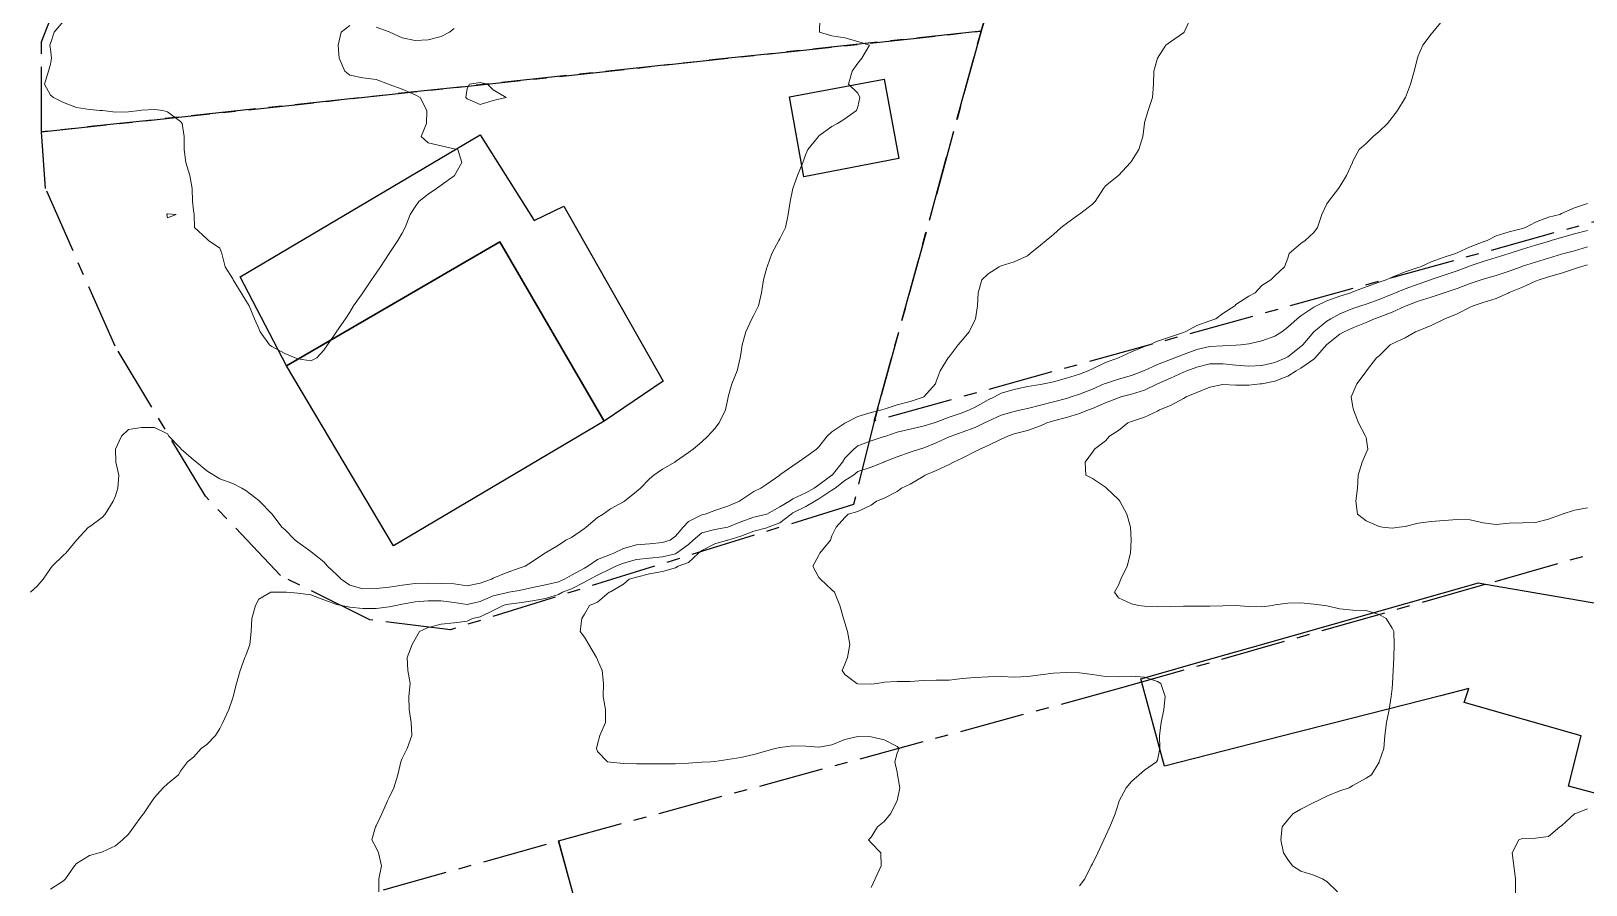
# Model space of a CAD drawing. Header units: centimetres. Extents: x 0 to 642158, y -847 to 649707.
# Drawn here: x 617776 to 617835.7, y 621090 to 621122.8 of the extents above; entities that cross this region are included whole.
import ezdxf

# ---------------------------------------------------------------- set-up
doc = ezdxf.new("R2010")
doc.units = ezdxf.units.CM
doc.header["$MEASUREMENT"] = 0
doc.linetypes.add('CENTERX2', pattern=[4, 2.5, -0.5, 0.5, -0.5])
doc.layers.add('SPW_batiments', color=7, linetype='Continuous')
doc.layers.add('SPW_parcellaire cadastral', color=7, linetype='CENTERX2', lineweight=25, true_color=0xff0542)
doc.layers.add('WAL_topographie 0.5', color=253, linetype='Continuous', lineweight=20)

msp = doc.modelspace()

# ---------------------------------------------------------------- linework, layer by layer
at = {"layer": 'SPW_batiments'}
for points in [[(617809.319, 621117.902), (617805.669, 621117.202), (617805.119, 621120.268), (617808.753, 621120.952), (617809.319, 621117.902)], [(617795.319, 621115.517), (617796.454, 621116.067), (617800.27, 621109.351), (617798.013, 621107.826), (617794.004, 621114.7), (617785.82, 621109.94), (617784.037, 621113.365), (617793.253, 621118.816), (617795.319, 621115.517)], [(617798.013, 621107.826), (617789.921, 621103.033), (617785.82, 621109.94), (617794.004, 621114.7), (617798.013, 621107.826)], [(617841.13, 621094.145), (617840.888, 621092.249), (617835.022, 621093.805), (617835.507, 621095.742), (617831.018, 621097.017), (617831.199, 621097.556), (617830.103, 621097.277), (617825.934, 621096.216), (617824.573, 621095.869), (617819.511, 621094.58), (617818.612, 621097.934), (617819.02, 621098.05), (617820.973, 621098.604), (617823.204, 621099.236), (617831.571, 621101.609), (617831.83, 621101.564), (617832.505, 621101.449), (617836.753, 621100.719), (617840.854, 621100.015), (617841.858, 621099.842), (617841.13, 621094.145)]]:
    msp.add_lwpolyline(points, dxfattribs=at)
at = {"layer": 'SPW_parcellaire cadastral'}
for points in [[(617808.375, 621107.823), (617812.477, 621122.791), (617814.302, 621129.008), (617819.06, 621145.562), (617821.552, 621154.15), (617860.557, 621143.859), (617853.735, 621120.38), (617808.375, 621107.823)], [(617783.559, 621140.612), (617814.302, 621129.008), (617812.477, 621122.791), (617776.404, 621118.923), (617776.409, 621122.378), (617780.11, 621131.865), (617783.559, 621140.612)], [(617808.375, 621107.823), (617807.579, 621104.627), (617792.104, 621099.815), (617789.013, 621100.196), (617785.584, 621101.89), (617782.706, 621104.938), (617779.234, 621110.695), (617776.567, 621116.749), (617776.404, 621118.923), (617812.477, 621122.791), (617808.375, 621107.823)], [(617800.049, 621077.763), (617796.256, 621091.716), (617817.871, 621097.591), (617832.205, 621101.67), (617850.029, 621106.745), (617842.315, 621075.59), (617817.159, 621080.768), (617810.204, 621080.395), (617800.049, 621077.763)], [(617800.049, 621077.763), (617801.865, 621071.281), (617791.289, 621068.657), (617788.791, 621077.749), (617787.14, 621083.471), (617785.683, 621088.75), (617796.256, 621091.716), (617800.049, 621077.763)]]:
    msp.add_lwpolyline(points, dxfattribs=at)
at = {"layer": 'WAL_topographie 0.5'}
for points in [[(617806.28, 621123.25), (617806.276, 621122.75), (617806.75, 621122.605), (617807.25, 621122.534), (617807.75, 621122.395), (617808.194, 621122.25), (617807.901, 621121.75), (617807.75, 621121.559), (617807.527, 621121.25), (617807.381, 621120.75), (617807.75, 621120.41), (617807.823, 621120.25), (617807.75, 621119.887), (617807.69, 621119.75), (617807.25, 621119.426), (617806.964, 621119.25), (617806.75, 621119.125), (617806.25, 621118.771), (617806.23, 621118.75), (617805.831, 621118.25), (617805.75, 621118.074), (617805.638, 621117.75), (617805.427, 621117.25), (617805.25, 621116.75), (617805.25, 621116.75), (617805.15, 621116.25), (617805.071, 621115.75), (617804.969, 621115.25), (617804.75, 621114.813), (617804.717, 621114.75), (617804.439, 621114.25), (617804.258, 621113.75), (617804.25, 621113.717), (617804.118, 621113.25), (617804.044, 621112.75), (617803.93, 621112.25), (617803.75, 621111.89), (617803.669, 621111.75), (617803.44, 621111.25), (617803.298, 621110.75), (617803.25, 621110.393), (617803.231, 621110.25), (617803.114, 621109.75), (617802.908, 621109.25), (617802.772, 621108.75), (617802.75, 621108.675), (617802.664, 621108.25), (617802.423, 621107.75), (617802.25, 621107.535), (617801.988, 621107.25), (617801.75, 621107.03), (617801.429, 621106.75), (617801.25, 621106.618), (617800.75, 621106.268), (617800.718, 621106.25), (617800.25, 621105.984), (617799.914, 621105.75), (617799.75, 621105.608), (617799.396, 621105.25), (617799.25, 621105.126), (617798.791, 621104.75), (617798.75, 621104.723), (617798.25, 621104.451), (617797.965, 621104.25), (617797.75, 621104.123), (617797.319, 621103.75), (617797.25, 621103.695), (617796.75, 621103.354), (617796.539, 621103.25), (617796.25, 621103.059), (617795.75, 621102.765), (617795.724, 621102.75), (617795.25, 621102.431), (617794.977, 621102.25), (617794.75, 621102.175), (617794.25, 621101.993), (617793.75, 621101.789), (617793.687, 621101.75), (617793.25, 621101.604), (617792.75, 621101.498), (617792.25, 621101.571), (617791.75, 621101.594), (617791.25, 621101.601), (617790.75, 621101.587), (617790.25, 621101.528), (617789.75, 621101.451), (617789.25, 621101.394), (617788.75, 621101.388), (617788.25, 621101.529), (617787.918, 621101.75), (617787.75, 621101.927), (617787.392, 621102.25), (617787.25, 621102.416), (617786.824, 621102.75), (617786.75, 621102.822), (617786.25, 621103.181), (617786.142, 621103.25), (617785.75, 621103.66), (617785.635, 621103.75), (617785.266, 621104.25), (617785.25, 621104.267), (617784.775, 621104.75), (617784.75, 621104.769), (617784.25, 621105.161), (617784.104, 621105.25), (617783.75, 621105.423), (617783.25, 621105.608), (617783.027, 621105.75), (617782.75, 621105.918), (617782.356, 621106.25), (617782.25, 621106.336), (617781.771, 621106.75), (617781.75, 621106.78), (617781.293, 621107.25), (617781.25, 621107.329), (617780.75, 621107.583), (617780.25, 621107.574), (617779.75, 621107.495), (617779.483, 621107.25), (617779.25, 621106.75), (617779.267, 621106.25), (617779.38, 621105.75), (617779.343, 621105.25), (617779.25, 621104.956), (617779.16, 621104.75), (617778.858, 621104.25), (617778.75, 621104.129), (617778.25, 621103.767), (617778.219, 621103.75), (617777.75, 621103.25), (617777.75, 621103.25), (617777.339, 621102.75), (617777.25, 621102.679), (617776.821, 621102.25), (617776.75, 621102.161), (617776.469, 621101.75), (617776.25, 621101.493), (617775.993, 621101.25)], [(617786.982, 621110.25), (617786.75, 621110.136), (617786.25, 621110.215), (617786.15, 621110.25), (617785.75, 621110.412), (617785.25, 621110.692), (617785.164, 621110.75), (617784.801, 621111.25), (617784.75, 621111.375), (617784.586, 621111.75), (617784.38, 621112.25), (617784.25, 621112.457), (617784.073, 621112.75), (617783.769, 621113.25), (617783.75, 621113.287), (617783.462, 621113.75), (617783.327, 621114.25), (617783.25, 621114.467), (617782.817, 621114.75), (617782.75, 621114.821), (617782.288, 621115.25), (617782.272, 621115.75), (617782.25, 621115.917), (617782.2, 621116.25), (617782.192, 621116.75), (617782.109, 621117.25), (617781.944, 621117.75), (617781.889, 621118.25), (617781.891, 621118.75), (617781.809, 621119.25), (617781.75, 621119.324), (617781.25, 621119.7), (617781.062, 621119.75), (617780.75, 621119.778), (617780.25, 621119.76), (617780.167, 621119.75), (617779.75, 621119.691), (617779.25, 621119.68), (617778.75, 621119.742), (617778.666, 621119.75), (617778.25, 621119.781), (617777.75, 621119.866), (617777.25, 621120.058), (617776.875, 621120.25), (617776.75, 621120.339), (617776.52, 621120.75), (617776.68, 621121.25), (617776.75, 621121.517), (617776.792, 621121.75), (617776.75, 621122.1), (617776.731, 621122.25), (617776.75, 621122.313), (617776.896, 621122.75), (617777.25, 621123.168)], [(617820.495, 621123.25), (617820.273, 621122.75), (617820.25, 621122.72), (617819.75, 621122.375), (617819.56, 621122.25), (617819.25, 621121.75), (617819.25, 621121.75), (617819.1, 621121.25), (617819.087, 621120.75), (617819.053, 621120.25), (617818.892, 621119.75), (617818.75, 621119.278), (617818.741, 621119.25), (617818.687, 621118.75), (617818.533, 621118.25), (617818.25, 621117.802), (617818.212, 621117.75), (617817.75, 621117.25), (617817.75, 621117.25), (617817.25, 621116.85), (617817.171, 621116.75), (617816.85, 621116.25), (617816.75, 621116.152), (617816.25, 621115.765), (617816.226, 621115.75), (617815.75, 621115.408), (617815.554, 621115.25), (617815.25, 621114.991), (617814.973, 621114.75), (617814.75, 621114.581), (617814.363, 621114.25), (617814.25, 621114.164), (617813.75, 621113.932), (617813.25, 621113.788), (617813.169, 621113.75), (617812.75, 621113.473), (617812.5, 621113.25), (617812.364, 621112.75), (617812.343, 621112.25), (617812.262, 621111.75), (617812.25, 621111.723), (617812.014, 621111.25), (617811.75, 621110.935), (617811.599, 621110.75), (617811.25, 621110.293), (617811.214, 621110.25), (617810.91, 621109.75), (617810.75, 621109.339), (617810.725, 621109.25), (617810.273, 621108.75), (617810.25, 621108.74), (617809.75, 621108.57), (617809.25, 621108.441), (617808.75, 621108.282), (617808.661, 621108.25), (617808.25, 621108.15), (617807.75, 621108.003), (617807.266, 621107.75), (617807.25, 621107.743), (617806.75, 621107.406), (617806.57, 621107.25), (617806.25, 621106.829), (617806.153, 621106.75), (617805.75, 621106.455), (617805.451, 621106.25), (617805.25, 621106.112), (617804.75, 621105.754), (617804.744, 621105.75), (617804.25, 621105.401), (617804.021, 621105.25), (617803.75, 621105.123), (617803.25, 621104.789), (617803.2, 621104.75), (617802.75, 621104.555), (617802.25, 621104.388), (617801.88, 621104.25), (617801.75, 621104.227), (617801.25, 621103.969), (617801.041, 621103.75), (617800.75, 621103.405), (617800.546, 621103.25), (617800.25, 621103.161), (617799.75, 621103.111), (617799.25, 621103.07), (617798.75, 621102.936), (617798.377, 621102.75), (617798.25, 621102.706), (617797.75, 621102.507), (617797.382, 621102.25), (617797.25, 621102.179), (617796.75, 621101.907), (617796.486, 621101.75), (617796.25, 621101.651), (617795.75, 621101.535), (617795.25, 621101.435), (617794.75, 621101.314), (617794.349, 621101.25), (617794.25, 621101.237), (617793.75, 621101.12), (617793.25, 621100.897), (617792.75, 621100.786), (617792.25, 621100.864), (617791.75, 621100.918), (617791.25, 621100.924), (617790.75, 621100.887), (617790.25, 621100.792), (617790.014, 621100.75), (617789.75, 621100.691), (617789.25, 621100.633), (617788.75, 621100.633), (617788.25, 621100.675), (617787.925, 621100.75), (617787.75, 621100.786), (617787.25, 621100.959), (617786.75, 621101.149), (617786.25, 621101.215), (617785.812, 621101.25), (617785.75, 621101.254), (617785.25, 621101.26), (617785.213, 621101.25), (617784.75, 621100.984), (617784.622, 621100.75), (617784.488, 621100.25), (617784.463, 621099.75), (617784.412, 621099.25), (617784.25, 621098.824), (617784.218, 621098.75), (617784.033, 621098.25), (617783.898, 621097.75), (617783.77, 621097.25), (617783.75, 621097.2), (617783.6, 621096.75), (617783.369, 621096.25), (617783.25, 621096.023), (617783.086, 621095.75), (617782.75, 621095.407), (617782.537, 621095.25), (617782.25, 621094.921), (617782.019, 621094.75), (617781.75, 621094.382), (617781.664, 621094.25), (617781.25, 621093.897), (617781.078, 621093.75), (617780.75, 621093.37), (617780.653, 621093.25), (617780.331, 621092.75), (617780.25, 621092.655), (617779.95, 621092.25), (617779.75, 621091.972), (617779.515, 621091.75), (617779.25, 621091.525), (617778.75, 621091.292), (617778.625, 621091.25), (617778.25, 621091.152), (617777.75, 621090.836), (617777.679, 621090.75), (617777.331, 621090.25), (617777.25, 621090.172), (617776.75, 621089.85)], [(617788.25, 621123.009), (617787.917, 621122.75), (617787.799, 621122.25), (617787.83, 621121.75), (617788.053, 621121.25), (617788.25, 621121.106), (617788.75, 621121.004), (617789.25, 621120.939), (617789.729, 621120.75), (617789.75, 621120.743), (617790.25, 621120.562), (617790.75, 621120.352), (617790.94, 621120.25), (617791.196, 621119.75), (617791.192, 621119.25), (617790.978, 621118.75), (617791.25, 621118.5), (617791.75, 621118.391), (617792.25, 621118.277), (617792.393, 621118.25), (617792.543, 621117.75), (617792.26, 621117.25), (617792.25, 621117.24), (617791.75, 621116.877), (617791.569, 621116.75), (617791.25, 621116.533), (617790.893, 621116.25), (617790.75, 621116.05), (617790.562, 621115.75), (617790.372, 621115.25), (617790.25, 621115.036), (617790.083, 621114.75), (617789.75, 621114.25), (617789.75, 621114.25), (617789.417, 621113.75), (617789.25, 621113.5), (617789.08, 621113.25), (617788.75, 621112.75), (617788.75, 621112.75), (617788.391, 621112.25), (617788.25, 621112), (617788.073, 621111.75), (617787.75, 621111.274), (617787.735, 621111.25), (617787.393, 621110.75), (617787.25, 621110.55), (617786.982, 621110.25)], [(617830.223, 621123.25), (617829.811, 621122.75), (617829.75, 621122.669), (617829.425, 621122.25), (617829.25, 621121.838), (617829.222, 621121.75), (617829.092, 621121.25), (617828.952, 621120.75), (617828.76, 621120.25), (617828.75, 621120.232), (617828.463, 621119.75), (617828.25, 621119.48), (617828.069, 621119.25), (617827.75, 621118.938), (617827.53, 621118.75), (617827.25, 621118.476), (617826.986, 621118.25), (617826.75, 621117.803), (617826.726, 621117.75), (617826.5, 621117.25), (617826.25, 621116.833), (617826.196, 621116.75), (617825.806, 621116.25), (617825.75, 621116.157), (617825.56, 621115.75), (617825.386, 621115.25), (617825.25, 621115.067), (617824.908, 621114.75), (617824.75, 621114.635), (617824.306, 621114.25), (617824.25, 621114.071), (617824.118, 621113.75), (617823.75, 621113.393), (617823.594, 621113.25), (617823.25, 621113.026), (617822.99, 621112.75), (617822.75, 621112.613), (617822.25, 621112.292), (617822.209, 621112.25), (617821.75, 621111.948), (617821.49, 621111.75), (617821.25, 621111.666), (617820.75, 621111.496), (617820.31, 621111.25), (617820.25, 621111.228), (617819.75, 621111.057), (617819.25, 621110.893), (617818.94, 621110.75), (617818.75, 621110.685), (617818.25, 621110.485), (617817.75, 621110.25), (617817.75, 621110.25), (617817.25, 621110.073), (617816.75, 621109.83), (617816.589, 621109.75), (617816.25, 621109.627), (617815.75, 621109.468), (617815.25, 621109.324), (617814.882, 621109.25), (617814.75, 621109.231), (617814.25, 621109.148), (617813.75, 621109.042), (617813.25, 621108.89), (617812.993, 621108.75), (617812.75, 621108.638), (617812.25, 621108.359), (617812.031, 621108.25), (617811.75, 621108.141), (617811.25, 621107.972), (617810.75, 621107.776), (617810.673, 621107.75), (617810.25, 621107.622), (617809.75, 621107.513), (617809.25, 621107.393), (617808.819, 621107.25), (617808.75, 621107.226), (617808.25, 621107.06), (617807.75, 621106.877), (617807.592, 621106.75), (617807.25, 621106.405), (617807.154, 621106.25), (617806.753, 621105.75), (617806.75, 621105.747), (617806.25, 621105.377), (617806.069, 621105.25), (617805.75, 621105.074), (617805.25, 621104.834), (617805.119, 621104.75), (617804.75, 621104.535), (617804.25, 621104.251), (617804.247, 621104.25), (617803.75, 621104.134), (617803.25, 621103.96), (617802.752, 621103.75), (617802.75, 621103.749), (617802.25, 621103.663), (617801.75, 621103.531), (617801.419, 621103.25), (617801.25, 621103.089), (617800.779, 621102.75), (617800.75, 621102.734), (617800.25, 621102.612), (617799.75, 621102.566), (617799.25, 621102.509), (617798.75, 621102.369), (617798.453, 621102.25), (617798.25, 621102.152), (617797.75, 621101.903), (617797.46, 621101.75), (617797.25, 621101.634), (617796.75, 621101.389), (617796.412, 621101.25), (617796.25, 621101.162), (617795.75, 621101.017), (617795.25, 621100.923), (617794.75, 621100.843), (617794.25, 621100.782), (617794.136, 621100.75), (617793.75, 621100.557), (617793.25, 621100.315), (617792.951, 621100.25), (617792.75, 621100.148), (617792.25, 621100.083), (617791.75, 621100.033), (617791.25, 621099.902), (617790.917, 621099.75), (617790.75, 621099.452), (617790.635, 621099.25), (617790.442, 621098.75), (617790.476, 621098.25), (617790.566, 621097.75), (617790.515, 621097.25), (617790.517, 621096.75), (617790.593, 621096.25), (617790.627, 621095.75), (617790.45, 621095.25), (617790.25, 621094.871), (617790.199, 621094.75), (617790.086, 621094.25), (617789.937, 621093.75), (617789.75, 621093.375), (617789.688, 621093.25), (617789.477, 621092.75), (617789.25, 621092.287), (617789.229, 621092.25), (617789.091, 621091.75), (617789.25, 621091.44), (617789.345, 621091.25), (617789.466, 621090.75), (617789.358, 621090.25), (617789.359, 621089.75)], [(617792.25, 621122.891), (617792.07, 621122.75), (617791.75, 621122.587), (617791.25, 621122.453), (617790.75, 621122.427), (617790.25, 621122.538), (617789.783, 621122.75), (617789.75, 621122.766), (617789.25, 621122.945)], [(617794.25, 621120.25), (617794.25, 621120.25), (617793.75, 621120.125), (617793.25, 621119.975), (617792.75, 621120.189), (617792.702, 621120.25), (617792.75, 621120.583), (617792.833, 621120.75), (617793.25, 621120.819), (617793.528, 621120.75), (617793.75, 621120.539), (617794.25, 621120.25), (617794.25, 621120.25)], [(617781.583, 621115.75), (617781.25, 621115.625), (617781.218, 621115.75), (617781.25, 621115.781), (617781.583, 621115.75)], [(617835.75, 621116.174), (617835.25, 621116.008), (617834.75, 621115.787), (617834.693, 621115.75), (617834.25, 621115.654), (617833.75, 621115.455), (617833.374, 621115.25), (617833.25, 621115.215), (617832.75, 621115.093), (617832.25, 621114.935), (617831.896, 621114.75), (617831.75, 621114.703), (617831.25, 621114.515), (617830.75, 621114.284), (617830.682, 621114.25), (617830.25, 621114.111), (617829.75, 621113.94), (617829.335, 621113.75), (617829.25, 621113.721), (617828.75, 621113.547), (617828.25, 621113.349), (617828.026, 621113.25), (617827.75, 621113.155), (617827.25, 621112.971), (617826.75, 621112.779), (617826.673, 621112.75), (617826.25, 621112.621), (617825.75, 621112.44), (617825.353, 621112.25), (617825.25, 621112.194), (617824.75, 621111.857), (617824.611, 621111.75), (617824.25, 621111.422), (617824.014, 621111.25), (617823.75, 621111.083), (617823.25, 621110.899), (617822.75, 621110.791), (617822.448, 621110.75), (617822.25, 621110.731), (617821.75, 621110.714), (617821.25, 621110.686), (617820.75, 621110.567), (617820.25, 621110.379), (617819.917, 621110.25), (617819.75, 621110.187), (617819.25, 621109.993), (617818.75, 621109.767), (617818.709, 621109.75), (617818.25, 621109.578), (617817.75, 621109.438), (617817.25, 621109.272), (617817.201, 621109.25), (617816.75, 621109.052), (617816.25, 621108.854), (617815.938, 621108.75), (617815.75, 621108.689), (617815.25, 621108.56), (617814.75, 621108.438), (617814.25, 621108.303), (617814.015, 621108.25), (617813.75, 621108.189), (617813.25, 621108.045), (617812.75, 621107.818), (617812.605, 621107.75), (617812.25, 621107.582), (617811.75, 621107.396), (617811.331, 621107.25), (617811.25, 621107.216), (617810.75, 621106.986), (617810.25, 621106.79), (617810.114, 621106.75), (617809.75, 621106.626), (617809.25, 621106.455), (617808.75, 621106.253), (617808.743, 621106.25), (617808.25, 621106.053), (617807.75, 621105.888), (617807.573, 621105.75), (617807.25, 621105.549), (617806.868, 621105.25), (617806.75, 621105.171), (617806.25, 621104.839), (617806.092, 621104.75), (617805.75, 621104.544), (617805.25, 621104.296), (617805.179, 621104.25), (617804.75, 621103.917), (617804.304, 621103.75), (617804.25, 621103.724), (617803.75, 621103.592), (617803.25, 621103.411), (617802.75, 621103.252), (617802.735, 621103.25), (617802.25, 621103.107), (617801.75, 621102.861), (617801.632, 621102.75), (617801.25, 621102.391), (617800.851, 621102.25), (617800.75, 621102.187), (617800.25, 621102.047), (617799.75, 621101.958), (617799.25, 621101.831), (617798.966, 621101.75), (617798.75, 621101.566), (617798.25, 621101.272), (617798.199, 621101.25), (617797.75, 621100.869), (617797.439, 621100.75), (617797.25, 621100.417), (617797.154, 621100.25), (617797.088, 621099.75), (617797.25, 621099.533), (617797.423, 621099.25), (617797.718, 621098.75), (617797.75, 621098.662), (617797.929, 621098.25), (617797.983, 621097.75), (617797.97, 621097.25), (617798.054, 621096.75), (617798.052, 621096.25), (617797.841, 621095.75), (617797.75, 621095.417), (617797.71, 621095.25), (617797.75, 621095.139), (617798.139, 621094.75), (617798.25, 621094.729), (617798.75, 621094.681), (617799.25, 621094.67), (617799.75, 621094.662), (617800.25, 621094.665), (617800.75, 621094.662), (617801.25, 621094.692), (617801.75, 621094.733), (617802.1, 621094.75), (617802.25, 621094.758), (617802.75, 621094.828), (617803.25, 621094.915), (617803.75, 621095.021), (617804.25, 621095.164), (617804.572, 621095.25), (617804.75, 621095.294), (617805.25, 621095.356), (617805.75, 621095.35), (617806.25, 621095.306), (617806.75, 621095.394), (617807.25, 621095.607), (617807.75, 621095.715), (617808.25, 621095.705), (617808.75, 621095.59), (617809.25, 621095.336), (617809.326, 621095.25), (617809.25, 621095.071), (617809.162, 621094.75), (617809.25, 621094.341), (617809.272, 621094.25), (617809.352, 621093.75), (617809.25, 621093.25), (617809.25, 621093.25), (617808.996, 621092.75), (617808.75, 621092.454), (617808.494, 621092.25), (617808.25, 621091.846), (617808.157, 621091.75), (617808.25, 621091.641), (617808.625, 621091.25), (617808.643, 621090.75), (617808.414, 621090.25), (617808.25, 621089.917)], [(617835.75, 621115.14), (617835.25, 621115.009), (617834.75, 621114.867), (617834.355, 621114.75), (617834.25, 621114.721), (617833.75, 621114.575), (617833.25, 621114.416), (617832.75, 621114.252), (617832.744, 621114.25), (617832.25, 621114.103), (617831.75, 621113.955), (617831.25, 621113.784), (617831.161, 621113.75), (617830.75, 621113.596), (617830.25, 621113.427), (617829.75, 621113.259), (617829.727, 621113.25), (617829.25, 621113.077), (617828.75, 621112.895), (617828.383, 621112.75), (617828.25, 621112.693), (617827.75, 621112.493), (617827.25, 621112.315), (617827.052, 621112.25), (617826.75, 621112.142), (617826.25, 621111.936), (617825.893, 621111.75), (617825.75, 621111.661), (617825.251, 621111.25), (617825.25, 621111.249), (617824.819, 621110.75), (617824.75, 621110.681), (617824.25, 621110.294), (617824.169, 621110.25), (617823.75, 621110.067), (617823.25, 621109.953), (617822.75, 621109.931), (617822.25, 621109.967), (617821.75, 621110.024), (617821.25, 621110.02), (617820.75, 621109.892), (617820.369, 621109.75), (617820.25, 621109.696), (617819.75, 621109.472), (617819.252, 621109.25), (617819.25, 621109.249), (617818.75, 621109.015), (617818.25, 621108.853), (617817.843, 621108.75), (617817.75, 621108.722), (617817.25, 621108.524), (617816.75, 621108.306), (617816.593, 621108.25), (617816.25, 621108.11), (617815.75, 621107.963), (617815.25, 621107.828), (617815, 621107.75), (617814.75, 621107.642), (617814.25, 621107.464), (617813.75, 621107.33), (617813.505, 621107.25), (617813.25, 621107.133), (617812.75, 621106.886), (617812.429, 621106.75), (617812.25, 621106.655), (617811.75, 621106.404), (617811.413, 621106.25), (617811.25, 621106.161), (617810.75, 621105.93), (617810.324, 621105.75), (617810.25, 621105.702), (617809.75, 621105.403), (617809.418, 621105.25), (617809.25, 621105.125), (617808.75, 621104.865), (617808.459, 621104.75), (617808.25, 621104.601), (617807.75, 621104.348), (617807.379, 621104.25), (617807.25, 621104.118), (617806.912, 621103.75), (617806.75, 621103.417), (617806.691, 621103.25), (617806.286, 621102.75), (617806.25, 621102.676), (617806.02, 621102.25), (617806.25, 621101.824), (617806.311, 621101.75), (617806.75, 621101.347), (617806.853, 621101.25), (617807.048, 621100.75), (617807.199, 621100.25), (617807.25, 621100.083), (617807.346, 621099.75), (617807.437, 621099.25), (617807.348, 621098.75), (617807.25, 621098.487), (617807.145, 621098.25), (617807.25, 621098.1), (617807.706, 621097.75), (617807.75, 621097.744), (617808.25, 621097.722), (617808.487, 621097.75), (617808.75, 621097.8), (617809.25, 621097.832), (617809.75, 621097.822), (617810.25, 621097.87), (617810.75, 621097.884), (617811.25, 621097.884), (617811.75, 621097.939), (617812.25, 621097.986), (617812.75, 621098.011), (617813.25, 621098.013), (617813.75, 621097.996), (617814.25, 621098.019), (617814.75, 621098.084), (617815.25, 621098.147), (617815.75, 621098.173), (617816.25, 621098.157), (617816.75, 621098.094), (617817.25, 621098.017), (617817.75, 621098.01), (617818.25, 621098.037), (617818.75, 621098), (617819.25, 621097.833), (617819.375, 621097.75), (617819.538, 621097.25), (617819.495, 621096.75), (617819.393, 621096.25), (617819.324, 621095.75), (617819.341, 621095.25), (617819.25, 621094.809), (617819.204, 621094.75), (617818.75, 621094.427), (617818.538, 621094.25), (617818.25, 621093.991), (617818.038, 621093.75), (617817.779, 621093.25), (617817.75, 621093.156), (617817.627, 621092.75), (617817.42, 621092.25), (617817.25, 621091.89), (617817.19, 621091.75), (617816.958, 621091.25), (617816.75, 621090.827), (617816.694, 621090.75), (617816.453, 621090.25), (617816.25, 621089.982)], [(617835.75, 621114.509), (617835.25, 621114.363), (617834.84, 621114.25), (617834.75, 621114.224), (617834.25, 621114.078), (617833.75, 621113.927), (617833.25, 621113.766), (617833.201, 621113.75), (617832.75, 621113.581), (617832.25, 621113.417), (617831.75, 621113.273), (617831.675, 621113.25), (617831.25, 621113.101), (617830.75, 621112.917), (617830.25, 621112.75), (617830.25, 621112.75), (617829.75, 621112.584), (617829.25, 621112.423), (617828.786, 621112.25), (617828.75, 621112.233), (617828.25, 621112.006), (617827.75, 621111.812), (617827.573, 621111.75), (617827.25, 621111.607), (617826.75, 621111.407), (617826.416, 621111.25), (617826.25, 621111.156), (617825.75, 621110.769), (617825.732, 621110.75), (617825.301, 621110.25), (617825.25, 621110.201), (617824.75, 621109.849), (617824.575, 621109.75), (617824.25, 621109.553), (617823.75, 621109.352), (617823.25, 621109.254), (617823.182, 621109.25), (617822.75, 621109.207), (617822.25, 621109.207), (617821.75, 621109.222), (617821.25, 621109.125), (617820.75, 621108.915), (617820.343, 621108.75), (617820.25, 621108.696), (617819.75, 621108.421), (617819.324, 621108.25), (617819.25, 621108.205), (617818.75, 621107.97), (617818.25, 621107.801), (617818.111, 621107.75), (617817.75, 621107.463), (617817.408, 621107.25), (617817.25, 621107.071), (617816.828, 621106.75), (617816.75, 621106.636), (617816.474, 621106.25), (617816.493, 621105.75), (617816.75, 621105.62), (617817.25, 621105.282), (617817.292, 621105.25), (617817.75, 621104.814), (617817.806, 621104.75), (617818.072, 621104.25), (617818.216, 621103.75), (617818.241, 621103.25), (617818.213, 621102.75), (617818.082, 621102.25), (617817.835, 621101.75), (617817.75, 621101.523), (617817.595, 621101.25), (617817.75, 621101.036), (617818.25, 621100.812), (617818.513, 621100.75), (617818.75, 621100.717), (617819.25, 621100.688), (617819.75, 621100.704), (617820.25, 621100.724), (617820.75, 621100.724), (617821.25, 621100.715), (617821.75, 621100.736), (617822.25, 621100.747), (617822.75, 621100.704), (617823.25, 621100.69), (617823.663, 621100.75), (617823.75, 621100.764), (617824.25, 621100.836), (617824.75, 621100.842), (617825.25, 621100.799), (617825.65, 621100.75), (617825.75, 621100.736), (617826.25, 621100.622), (617826.75, 621100.567), (617827.25, 621100.558), (617827.75, 621100.403), (617828.017, 621100.25), (617828.25, 621099.88), (617828.315, 621099.75), (617828.333, 621099.25), (617828.323, 621098.75), (617828.296, 621098.25), (617828.267, 621097.75), (617828.25, 621097.562), (617828.216, 621097.25), (617828.136, 621096.75), (617828.036, 621096.25), (617827.972, 621095.75), (617827.939, 621095.25), (617827.759, 621094.75), (617827.75, 621094.734), (617827.456, 621094.25), (617827.25, 621094.114), (617826.75, 621093.84), (617826.601, 621093.75), (617826.25, 621093.63), (617825.75, 621093.43), (617825.389, 621093.25), (617825.25, 621093.179), (617824.75, 621092.924), (617824.439, 621092.75), (617824.25, 621092.514), (617824.035, 621092.25), (617823.984, 621091.75), (617824.086, 621091.25), (617824.25, 621090.994), (617824.431, 621090.75), (617824.75, 621090.553), (617825.25, 621090.388), (617825.576, 621090.25), (617825.75, 621090.15), (617826.15, 621089.75)], [(617835.75, 621113.824), (617835.487, 621113.75), (617835.25, 621113.666), (617834.75, 621113.506), (617834.25, 621113.359), (617833.89, 621113.25), (617833.75, 621113.191), (617833.25, 621112.964), (617832.75, 621112.758), (617832.728, 621112.75), (617832.25, 621112.53), (617831.75, 621112.369), (617831.363, 621112.25), (617831.25, 621112.196), (617830.75, 621111.934), (617830.272, 621111.75), (617830.25, 621111.734), (617829.75, 621111.496), (617829.25, 621111.29), (617829.144, 621111.25), (617828.75, 621111.016), (617828.25, 621110.787), (617828.177, 621110.75), (617827.75, 621110.323), (617827.646, 621110.25), (617827.269, 621109.75), (617827.25, 621109.726), (617826.899, 621109.25), (617826.75, 621108.896), (617826.679, 621108.75), (617826.75, 621108.361), (617826.774, 621108.25), (617826.964, 621107.75), (617827.233, 621107.25), (617827.25, 621107.188), (617827.325, 621106.75), (617827.25, 621106.604), (617827.106, 621106.25), (617826.948, 621105.75), (617826.917, 621105.25), (617826.865, 621104.75), (617826.928, 621104.25), (617827.25, 621103.996), (617827.75, 621103.772), (617827.887, 621103.75), (617828.25, 621103.714), (617828.516, 621103.75), (617828.75, 621103.782), (617829.25, 621103.907), (617829.75, 621103.973), (617830.25, 621104.006), (617830.75, 621104.048), (617831.25, 621104.027), (617831.75, 621103.917), (617832.25, 621103.849), (617832.75, 621103.899), (617833.25, 621103.913), (617833.75, 621103.929), (617834.25, 621104.061), (617834.75, 621104.241), (617834.776, 621104.25), (617835.25, 621104.399), (617835.75, 621104.494)], [(617835.75, 621092.934), (617835.263, 621092.75), (617835.25, 621092.742), (617834.75, 621092.29), (617834.694, 621092.25), (617834.25, 621091.878), (617833.75, 621091.814), (617833.25, 621091.807), (617833.121, 621091.75), (617832.862, 621091.25), (617832.926, 621090.75), (617832.983, 621090.25), (617832.992, 621089.75), (617832.996, 621089.25), (617833.034, 621088.75), (617833.25, 621088.394), (617833.441, 621088.25), (617833.75, 621088.15), (617834.25, 621088.118), (617834.75, 621088.125), (617835.25, 621088.06), (617835.75, 621087.902)]]:
    msp.add_lwpolyline(points, dxfattribs=at)

doc.saveas('drawing.dxf')
